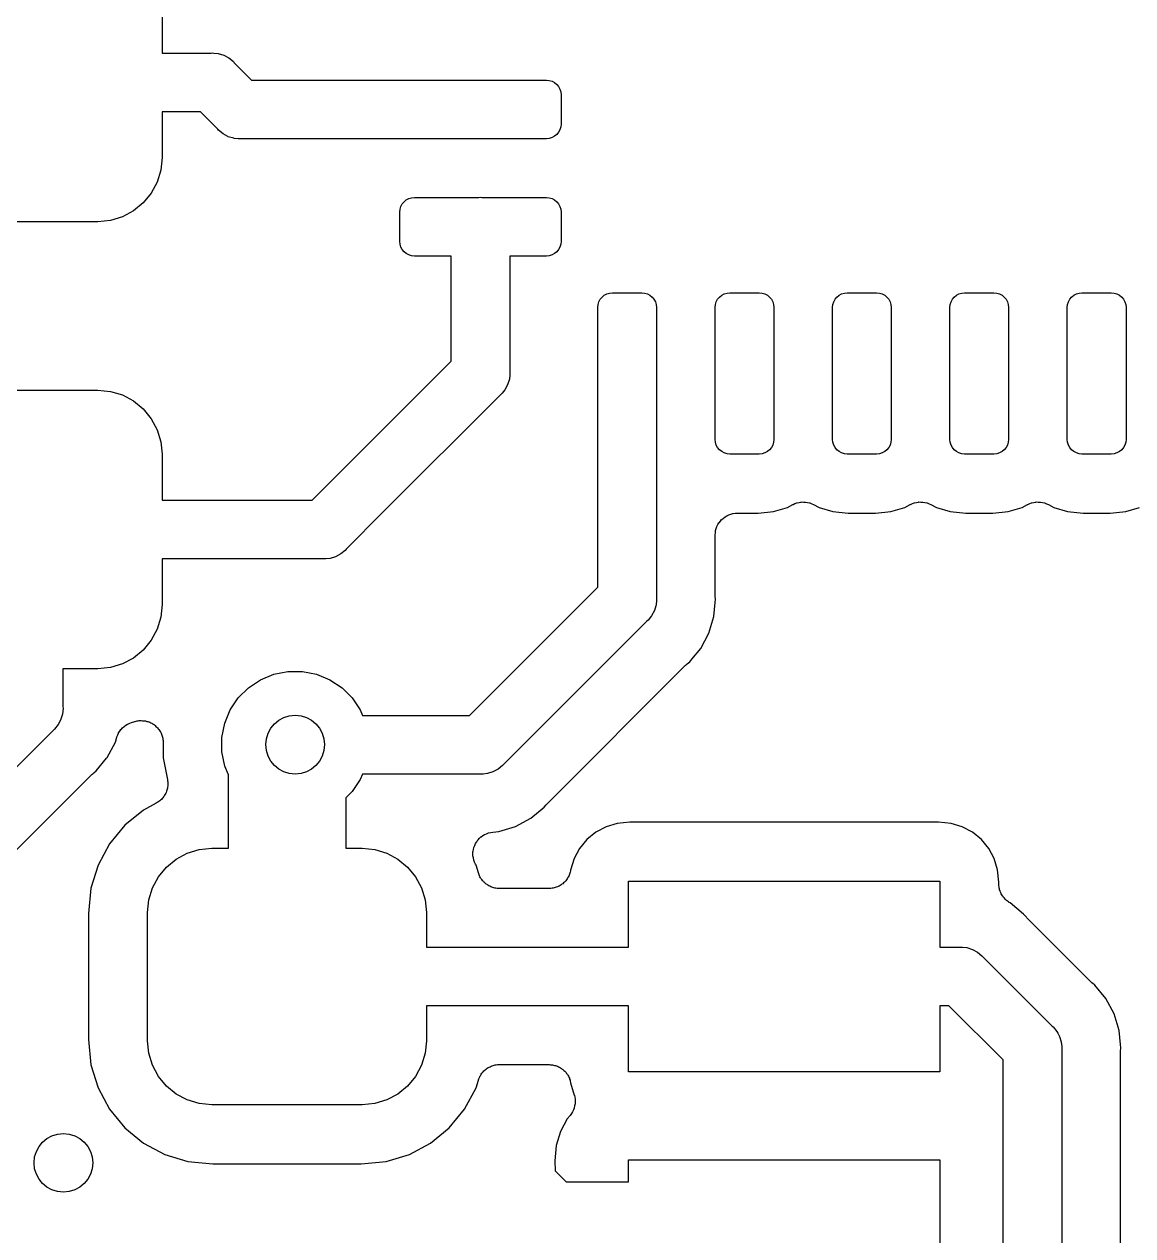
# Model space of a CAD drawing. Extents: x -0.06 to 1.14, y -0.04 to 0.64.
# Drawn here: x 0.7497 to 0.8985, y 0.1252 to 0.2878 of the extents above; entities that cross this region are included whole.
import ezdxf

# ---------------------------------------------------------------- set-up
doc = ezdxf.new("R2010")
doc.units = 0
doc.header["$MEASUREMENT"] = 0
doc.layers.add('BLACK', color=7, linetype='CONTINUOUS')

msp = doc.modelspace()

# ---------------------------------------------------------------- linework, layer by layer
at = {"layer": 'BLACK', "linetype": 'CONTINUOUS'}
for p, q in [((0.76823, 0.29009), (0.76823, 0.28394)), ((0.76823, 0.28394), (0.77481, 0.28394)), ((0.77481, 0.28394), (0.775, 0.28396)), ((0.775, 0.28396), (0.77519, 0.28394)), ((0.77519, 0.28394), (0.77519, 0.28394)), ((0.77519, 0.28394), (0.77577, 0.28388)), ((0.77577, 0.28388), (0.77651, 0.28365)), ((0.77651, 0.28365), (0.7772, 0.28329)), ((0.7772, 0.28329), (0.7778, 0.2828)), ((0.7778, 0.2828), (0.77792, 0.28265)), ((0.77792, 0.28265), (0.78025, 0.28031)), ((0.78025, 0.28031), (0.8198, 0.28031)), ((0.8198, 0.28031), (0.82019, 0.28028)), ((0.82019, 0.28028), (0.82056, 0.28016)), ((0.82056, 0.28016), (0.8209, 0.27998)), ((0.8209, 0.27998), (0.8212, 0.27974)), ((0.8212, 0.27974), (0.82144, 0.27944)), ((0.82144, 0.27944), (0.82162, 0.2791)), ((0.82162, 0.2791), (0.82173, 0.27873)), ((0.82173, 0.27873), (0.82177, 0.27835)), ((0.82177, 0.27835), (0.82177, 0.27441)), ((0.77337, 0.27606), (0.76823, 0.27606)), ((0.76823, 0.27606), (0.76823, 0.26991)), ((0.7757, 0.27373), (0.77337, 0.27606)), ((0.77582, 0.27358), (0.7757, 0.27373)), ((0.77642, 0.27309), (0.77582, 0.27358)), ((0.82144, 0.27332), (0.8212, 0.27302)), ((0.82162, 0.27366), (0.82144, 0.27332)), ((0.82173, 0.27403), (0.82162, 0.27366)), ((0.82177, 0.27441), (0.82173, 0.27403)), ((0.77707, 0.27274), (0.77642, 0.27309)), ((0.77711, 0.27272), (0.77707, 0.27274)), ((0.77785, 0.2725), (0.77711, 0.27272)), ((0.77792, 0.27249), (0.77785, 0.2725)), ((0.77843, 0.27244), (0.77792, 0.27249)), ((0.77862, 0.27242), (0.77843, 0.27244)), ((0.77843, 0.27244), (0.77843, 0.27244)), ((0.77882, 0.27244), (0.77862, 0.27242)), ((0.8198, 0.27244), (0.77882, 0.27244)), ((0.82019, 0.27248), (0.8198, 0.27244)), ((0.82056, 0.27259), (0.82019, 0.27248)), ((0.8209, 0.27277), (0.82056, 0.27259)), ((0.8212, 0.27302), (0.8209, 0.27277)), ((0.76823, 0.26991), (0.76806, 0.26823)), ((0.76806, 0.26823), (0.76757, 0.26662)), ((0.76678, 0.26513), (0.76571, 0.26382)), ((0.76757, 0.26662), (0.76678, 0.26513)), ((0.76571, 0.26382), (0.7644, 0.26275)), ((0.80027, 0.26335), (0.80045, 0.26369)), ((0.80045, 0.26369), (0.8007, 0.26399)), ((0.8007, 0.26399), (0.80099, 0.26423)), ((0.80099, 0.26423), (0.80133, 0.26442)), ((0.80133, 0.26442), (0.8017, 0.26453)), ((0.8017, 0.26453), (0.80209, 0.26457)), ((0.80209, 0.26457), (0.81075, 0.26457)), ((0.81075, 0.26457), (0.81095, 0.26459)), ((0.81095, 0.26459), (0.81114, 0.26457)), ((0.81114, 0.26457), (0.8198, 0.26457)), ((0.8198, 0.26457), (0.82019, 0.26453)), ((0.82019, 0.26453), (0.82056, 0.26442)), ((0.82056, 0.26442), (0.8209, 0.26423)), ((0.8209, 0.26423), (0.8212, 0.26399)), ((0.8212, 0.26399), (0.82144, 0.26369)), ((0.82144, 0.26369), (0.82162, 0.26335)), ((0.76291, 0.26195), (0.7613, 0.26147)), ((0.7644, 0.26275), (0.76291, 0.26195)), ((0.80012, 0.2626), (0.80016, 0.26298)), ((0.80012, 0.25866), (0.80012, 0.2626)), ((0.80016, 0.26298), (0.80027, 0.26335)), ((0.82162, 0.26335), (0.82173, 0.26298)), ((0.82173, 0.26298), (0.82177, 0.2626)), ((0.82177, 0.2626), (0.82177, 0.25866)), ((0.75962, 0.2613), (0.74239, 0.2613)), ((0.7613, 0.26147), (0.75962, 0.2613)), ((0.80016, 0.25828), (0.80012, 0.25866)), ((0.82177, 0.25866), (0.82173, 0.25828)), ((0.80027, 0.25791), (0.80016, 0.25828)), ((0.80045, 0.25757), (0.80027, 0.25791)), ((0.8007, 0.25727), (0.80045, 0.25757)), ((0.80099, 0.25703), (0.8007, 0.25727)), ((0.80133, 0.25684), (0.80099, 0.25703)), ((0.8209, 0.25703), (0.82056, 0.25684)), ((0.8212, 0.25727), (0.8209, 0.25703)), ((0.82144, 0.25757), (0.8212, 0.25727)), ((0.82162, 0.25791), (0.82144, 0.25757)), ((0.82173, 0.25828), (0.82162, 0.25791)), ((0.8017, 0.25673), (0.80133, 0.25684)), ((0.80209, 0.25669), (0.8017, 0.25673)), ((0.80701, 0.25669), (0.80209, 0.25669)), ((0.80701, 0.24258), (0.80701, 0.25669)), ((0.8198, 0.25669), (0.81488, 0.25669)), ((0.81488, 0.25669), (0.81488, 0.24114)), ((0.82019, 0.25673), (0.8198, 0.25669)), ((0.82056, 0.25684), (0.82019, 0.25673)), ((0.82673, 0.25019), (0.82684, 0.25056)), ((0.82684, 0.25056), (0.82703, 0.2509)), ((0.82703, 0.2509), (0.82727, 0.2512)), ((0.82727, 0.2512), (0.82757, 0.25144)), ((0.82757, 0.25144), (0.82791, 0.25162)), ((0.82791, 0.25162), (0.82828, 0.25173)), ((0.82828, 0.25173), (0.82866, 0.25177)), ((0.82866, 0.25177), (0.8326, 0.25177)), ((0.8326, 0.25177), (0.83298, 0.25173)), ((0.83298, 0.25173), (0.83335, 0.25162)), ((0.83335, 0.25162), (0.83369, 0.25144)), ((0.83369, 0.25144), (0.83399, 0.2512)), ((0.83399, 0.2512), (0.83423, 0.2509)), ((0.83423, 0.2509), (0.83442, 0.25056)), ((0.83442, 0.25056), (0.83453, 0.25019)), ((0.84248, 0.25019), (0.84259, 0.25056)), ((0.84259, 0.25056), (0.84277, 0.2509)), ((0.84277, 0.2509), (0.84302, 0.2512)), ((0.84302, 0.2512), (0.84332, 0.25144)), ((0.84332, 0.25144), (0.84366, 0.25162)), ((0.84366, 0.25162), (0.84403, 0.25173)), ((0.84403, 0.25173), (0.84441, 0.25177)), ((0.84441, 0.25177), (0.84835, 0.25177)), ((0.84835, 0.25177), (0.84873, 0.25173)), ((0.84873, 0.25173), (0.8491, 0.25162)), ((0.8491, 0.25162), (0.84944, 0.25144)), ((0.84944, 0.25144), (0.84974, 0.2512)), ((0.84974, 0.2512), (0.84998, 0.2509)), ((0.84998, 0.2509), (0.85016, 0.25056)), ((0.85016, 0.25056), (0.85028, 0.25019)), ((0.85823, 0.25019), (0.85834, 0.25056)), ((0.85834, 0.25056), (0.85852, 0.2509)), ((0.85852, 0.2509), (0.85877, 0.2512)), ((0.85877, 0.2512), (0.85906, 0.25144)), ((0.85906, 0.25144), (0.8594, 0.25162)), ((0.8594, 0.25162), (0.85977, 0.25173)), ((0.85977, 0.25173), (0.86016, 0.25177)), ((0.86016, 0.25177), (0.86409, 0.25177)), ((0.86409, 0.25177), (0.86448, 0.25173)), ((0.86448, 0.25173), (0.86485, 0.25162)), ((0.86485, 0.25162), (0.86519, 0.25144)), ((0.86519, 0.25144), (0.86549, 0.2512)), ((0.86549, 0.2512), (0.86573, 0.2509)), ((0.86573, 0.2509), (0.86591, 0.25056)), ((0.86591, 0.25056), (0.86603, 0.25019)), ((0.87397, 0.25019), (0.87409, 0.25056)), ((0.87409, 0.25056), (0.87427, 0.2509)), ((0.87427, 0.2509), (0.87451, 0.2512)), ((0.87451, 0.2512), (0.87481, 0.25144)), ((0.87481, 0.25144), (0.87515, 0.25162)), ((0.87515, 0.25162), (0.87552, 0.25173)), ((0.87552, 0.25173), (0.87591, 0.25177)), ((0.87591, 0.25177), (0.87984, 0.25177)), ((0.87984, 0.25177), (0.88023, 0.25173)), ((0.88023, 0.25173), (0.8806, 0.25162)), ((0.8806, 0.25162), (0.88094, 0.25144)), ((0.88094, 0.25144), (0.88123, 0.2512)), ((0.88123, 0.2512), (0.88148, 0.2509)), ((0.88148, 0.2509), (0.88166, 0.25056)), ((0.88166, 0.25056), (0.88177, 0.25019)), ((0.88972, 0.25019), (0.88984, 0.25056)), ((0.88984, 0.25056), (0.89002, 0.2509)), ((0.89002, 0.2509), (0.89026, 0.2512)), ((0.89026, 0.2512), (0.89056, 0.25144)), ((0.89056, 0.25144), (0.8909, 0.25162)), ((0.8909, 0.25162), (0.89127, 0.25173)), ((0.89127, 0.25173), (0.89165, 0.25177)), ((0.89165, 0.25177), (0.89559, 0.25177)), ((0.89559, 0.25177), (0.89597, 0.25173)), ((0.89597, 0.25173), (0.89634, 0.25162)), ((0.89634, 0.25162), (0.89668, 0.25144)), ((0.89668, 0.25144), (0.89698, 0.2512)), ((0.89698, 0.2512), (0.89723, 0.2509)), ((0.89723, 0.2509), (0.89741, 0.25056)), ((0.89741, 0.25056), (0.89752, 0.25019)), ((0.82669, 0.2498), (0.82673, 0.25019)), ((0.82669, 0.24114), (0.82669, 0.2498)), ((0.83453, 0.25019), (0.83457, 0.2498)), ((0.83457, 0.2498), (0.83457, 0.21082)), ((0.84244, 0.2498), (0.84248, 0.25019)), ((0.84244, 0.23209), (0.84244, 0.2498)), ((0.85028, 0.25019), (0.85032, 0.2498)), ((0.85032, 0.2498), (0.85032, 0.23209)), ((0.85819, 0.2498), (0.85823, 0.25019)), ((0.85819, 0.23209), (0.85819, 0.2498)), ((0.86603, 0.25019), (0.86606, 0.2498)), ((0.86606, 0.2498), (0.86606, 0.23209)), ((0.87394, 0.2498), (0.87397, 0.25019)), ((0.87394, 0.23209), (0.87394, 0.2498)), ((0.88177, 0.25019), (0.88181, 0.2498)), ((0.88181, 0.2498), (0.88181, 0.23209)), ((0.88968, 0.2498), (0.88972, 0.25019)), ((0.88968, 0.23209), (0.88968, 0.2498)), ((0.89752, 0.25019), (0.89756, 0.2498)), ((0.89756, 0.2498), (0.89756, 0.23209)), ((0.79235, 0.22792), (0.80701, 0.24258)), ((0.81488, 0.24075), (0.81483, 0.24017)), ((0.81488, 0.24114), (0.8149, 0.24094)), ((0.8149, 0.24094), (0.81488, 0.24075)), ((0.81488, 0.24075), (0.81488, 0.24075)), ((0.82669, 0.21226), (0.82669, 0.24114)), ((0.8146, 0.23943), (0.81423, 0.23875)), ((0.81483, 0.24017), (0.8146, 0.23943)), ((0.74239, 0.2387), (0.75962, 0.2387)), ((0.75962, 0.2387), (0.7613, 0.23853)), ((0.7613, 0.23853), (0.76291, 0.23805)), ((0.76291, 0.23805), (0.7644, 0.23725)), ((0.81359, 0.23802), (0.79792, 0.22235)), ((0.81374, 0.23815), (0.81359, 0.23802)), ((0.81386, 0.2383), (0.81374, 0.23815)), ((0.81406, 0.23853), (0.81386, 0.2383)), ((0.81386, 0.2383), (0.81386, 0.2383)), ((0.81423, 0.23875), (0.81406, 0.23853)), ((0.7644, 0.23725), (0.76571, 0.23618)), ((0.76571, 0.23618), (0.76678, 0.23487)), ((0.76678, 0.23487), (0.76757, 0.23338)), ((0.76757, 0.23338), (0.76806, 0.23177)), ((0.76806, 0.23177), (0.76823, 0.23009)), ((0.84248, 0.2317), (0.84244, 0.23209)), ((0.84259, 0.23133), (0.84248, 0.2317)), ((0.84277, 0.23099), (0.84259, 0.23133)), ((0.84302, 0.2307), (0.84277, 0.23099)), ((0.84998, 0.23099), (0.84974, 0.2307)), ((0.85016, 0.23133), (0.84998, 0.23099)), ((0.85028, 0.2317), (0.85016, 0.23133)), ((0.85032, 0.23209), (0.85028, 0.2317)), ((0.85823, 0.2317), (0.85819, 0.23209)), ((0.85834, 0.23133), (0.85823, 0.2317)), ((0.85852, 0.23099), (0.85834, 0.23133)), ((0.85877, 0.2307), (0.85852, 0.23099)), ((0.86573, 0.23099), (0.86549, 0.2307)), ((0.86591, 0.23133), (0.86573, 0.23099)), ((0.86603, 0.2317), (0.86591, 0.23133)), ((0.86606, 0.23209), (0.86603, 0.2317)), ((0.87397, 0.2317), (0.87394, 0.23209)), ((0.87409, 0.23133), (0.87397, 0.2317)), ((0.87427, 0.23099), (0.87409, 0.23133)), ((0.87451, 0.2307), (0.87427, 0.23099)), ((0.88148, 0.23099), (0.88123, 0.2307)), ((0.88166, 0.23133), (0.88148, 0.23099)), ((0.88177, 0.2317), (0.88166, 0.23133)), ((0.88181, 0.23209), (0.88177, 0.2317)), ((0.88972, 0.2317), (0.88968, 0.23209)), ((0.88984, 0.23133), (0.88972, 0.2317)), ((0.89002, 0.23099), (0.88984, 0.23133)), ((0.89026, 0.2307), (0.89002, 0.23099)), ((0.89723, 0.23099), (0.89698, 0.2307)), ((0.89741, 0.23133), (0.89723, 0.23099)), ((0.89752, 0.2317), (0.89741, 0.23133)), ((0.89756, 0.23209), (0.89752, 0.2317)), ((0.76823, 0.23009), (0.76823, 0.22394)), ((0.84332, 0.23045), (0.84302, 0.2307)), ((0.84366, 0.23027), (0.84332, 0.23045)), ((0.84403, 0.23016), (0.84366, 0.23027)), ((0.84441, 0.23012), (0.84403, 0.23016)), ((0.84835, 0.23012), (0.84441, 0.23012)), ((0.84873, 0.23016), (0.84835, 0.23012)), ((0.8491, 0.23027), (0.84873, 0.23016)), ((0.84944, 0.23045), (0.8491, 0.23027)), ((0.84974, 0.2307), (0.84944, 0.23045)), ((0.85906, 0.23045), (0.85877, 0.2307)), ((0.8594, 0.23027), (0.85906, 0.23045)), ((0.85977, 0.23016), (0.8594, 0.23027)), ((0.86016, 0.23012), (0.85977, 0.23016)), ((0.86409, 0.23012), (0.86016, 0.23012)), ((0.86448, 0.23016), (0.86409, 0.23012)), ((0.86485, 0.23027), (0.86448, 0.23016)), ((0.86519, 0.23045), (0.86485, 0.23027)), ((0.86549, 0.2307), (0.86519, 0.23045)), ((0.87481, 0.23045), (0.87451, 0.2307)), ((0.87515, 0.23027), (0.87481, 0.23045)), ((0.87552, 0.23016), (0.87515, 0.23027)), ((0.87591, 0.23012), (0.87552, 0.23016)), ((0.87984, 0.23012), (0.87591, 0.23012)), ((0.88023, 0.23016), (0.87984, 0.23012)), ((0.8806, 0.23027), (0.88023, 0.23016)), ((0.88094, 0.23045), (0.8806, 0.23027)), ((0.88123, 0.2307), (0.88094, 0.23045)), ((0.89056, 0.23045), (0.89026, 0.2307)), ((0.8909, 0.23027), (0.89056, 0.23045)), ((0.89127, 0.23016), (0.8909, 0.23027)), ((0.89165, 0.23012), (0.89127, 0.23016)), ((0.89559, 0.23012), (0.89165, 0.23012)), ((0.89597, 0.23016), (0.89559, 0.23012)), ((0.89634, 0.23027), (0.89597, 0.23016)), ((0.89668, 0.23045), (0.89634, 0.23027)), ((0.89698, 0.2307), (0.89668, 0.23045)), ((0.78837, 0.22394), (0.79235, 0.22792)), ((0.79235, 0.22792), (0.79235, 0.22792)), ((0.76823, 0.22394), (0.78837, 0.22394)), ((0.85027, 0.2224), (0.85213, 0.22296)), ((0.85213, 0.22296), (0.85286, 0.22335)), ((0.85286, 0.22335), (0.85287, 0.22335)), ((0.85287, 0.22336), (0.8529, 0.22337)), ((0.85287, 0.22335), (0.85287, 0.22336)), ((0.85287, 0.22336), (0.85287, 0.22336)), ((0.8529, 0.22337), (0.85315, 0.22347)), ((0.85315, 0.22347), (0.8534, 0.22357)), ((0.8534, 0.22357), (0.85342, 0.22358)), ((0.85342, 0.22358), (0.85343, 0.22358)), ((0.85343, 0.22358), (0.8537, 0.22363)), ((0.8537, 0.22363), (0.85397, 0.22368)), ((0.85397, 0.22368), (0.85398, 0.22368)), ((0.85398, 0.22368), (0.854, 0.22369)), ((0.854, 0.22369), (0.85427, 0.22368)), ((0.85427, 0.22368), (0.85455, 0.22368)), ((0.85455, 0.22368), (0.85456, 0.22368)), ((0.85456, 0.22368), (0.85457, 0.22368)), ((0.85457, 0.22368), (0.85484, 0.22362)), ((0.85484, 0.22362), (0.85511, 0.22357)), ((0.85511, 0.22357), (0.85513, 0.22357)), ((0.85513, 0.22357), (0.85514, 0.22356)), ((0.85514, 0.22356), (0.85539, 0.22346)), ((0.85539, 0.22346), (0.85564, 0.22335)), ((0.85564, 0.22335), (0.85638, 0.22296)), ((0.85638, 0.22296), (0.85823, 0.2224)), ((0.86602, 0.2224), (0.86788, 0.22296)), ((0.86788, 0.22296), (0.86861, 0.22335)), ((0.86861, 0.22335), (0.86862, 0.22335)), ((0.86862, 0.22336), (0.86864, 0.22337)), ((0.86862, 0.22335), (0.86862, 0.22336)), ((0.86862, 0.22336), (0.86862, 0.22336)), ((0.86864, 0.22337), (0.8689, 0.22347)), ((0.8689, 0.22347), (0.86915, 0.22357)), ((0.86915, 0.22357), (0.86917, 0.22358)), ((0.86917, 0.22358), (0.86918, 0.22358)), ((0.86918, 0.22358), (0.86945, 0.22363)), ((0.86945, 0.22363), (0.86972, 0.22368)), ((0.86972, 0.22368), (0.86973, 0.22368)), ((0.86973, 0.22368), (0.86975, 0.22369)), ((0.86975, 0.22369), (0.87002, 0.22368)), ((0.87002, 0.22368), (0.8703, 0.22368)), ((0.8703, 0.22368), (0.87031, 0.22368)), ((0.87031, 0.22368), (0.87032, 0.22368)), ((0.87032, 0.22368), (0.87059, 0.22362)), ((0.87059, 0.22362), (0.87086, 0.22357)), ((0.87086, 0.22357), (0.87087, 0.22357)), ((0.87087, 0.22357), (0.87089, 0.22356)), ((0.87089, 0.22356), (0.87114, 0.22346)), ((0.87114, 0.22346), (0.87139, 0.22335)), ((0.87139, 0.22335), (0.87212, 0.22296)), ((0.87212, 0.22296), (0.87398, 0.2224)), ((0.88177, 0.2224), (0.88362, 0.22296)), ((0.88362, 0.22296), (0.88436, 0.22335)), ((0.88436, 0.22335), (0.88437, 0.22335)), ((0.88437, 0.22336), (0.88439, 0.22337)), ((0.88437, 0.22335), (0.88437, 0.22336)), ((0.88437, 0.22336), (0.88437, 0.22336)), ((0.88439, 0.22337), (0.88465, 0.22347)), ((0.88465, 0.22347), (0.8849, 0.22357)), ((0.8849, 0.22357), (0.88492, 0.22358)), ((0.88492, 0.22358), (0.88493, 0.22358)), ((0.88493, 0.22358), (0.8852, 0.22363)), ((0.8852, 0.22363), (0.88547, 0.22368)), ((0.88547, 0.22368), (0.88548, 0.22368)), ((0.88548, 0.22368), (0.88549, 0.22369)), ((0.88549, 0.22369), (0.88577, 0.22368)), ((0.88577, 0.22368), (0.88604, 0.22368)), ((0.88604, 0.22368), (0.88606, 0.22368)), ((0.88606, 0.22368), (0.88607, 0.22368)), ((0.88607, 0.22368), (0.88634, 0.22362)), ((0.88634, 0.22362), (0.88661, 0.22357)), ((0.88661, 0.22357), (0.88662, 0.22357)), ((0.88662, 0.22357), (0.88663, 0.22356)), ((0.88663, 0.22356), (0.88688, 0.22346)), ((0.88688, 0.22346), (0.88714, 0.22335)), ((0.88714, 0.22335), (0.88787, 0.22296)), ((0.88787, 0.22296), (0.88973, 0.2224)), ((0.89752, 0.2224), (0.89937, 0.22296)), ((0.79792, 0.22235), (0.79292, 0.21735)), ((0.79792, 0.22235), (0.79792, 0.22235)), ((0.84314, 0.22112), (0.84331, 0.22133)), ((0.84331, 0.22133), (0.84332, 0.22134)), ((0.84332, 0.22134), (0.84333, 0.22135)), ((0.84333, 0.22135), (0.84354, 0.22152)), ((0.84354, 0.22152), (0.84376, 0.2217)), ((0.84376, 0.2217), (0.84377, 0.2217)), ((0.84377, 0.2217), (0.84378, 0.22171)), ((0.84378, 0.22171), (0.84402, 0.22184)), ((0.84402, 0.22184), (0.84427, 0.22197)), ((0.84427, 0.22197), (0.84428, 0.22197)), ((0.84428, 0.22197), (0.84429, 0.22198)), ((0.84429, 0.22198), (0.84455, 0.22206)), ((0.84455, 0.22206), (0.84482, 0.22214)), ((0.84482, 0.22214), (0.84483, 0.22214)), ((0.84483, 0.22214), (0.84484, 0.22214)), ((0.84484, 0.22214), (0.84512, 0.22217)), ((0.84512, 0.22217), (0.84539, 0.22219)), ((0.84539, 0.22219), (0.8482, 0.22219)), ((0.8482, 0.22219), (0.85027, 0.2224)), ((0.85823, 0.2224), (0.8603, 0.22219)), ((0.8603, 0.22219), (0.86395, 0.22219)), ((0.86395, 0.22219), (0.86602, 0.2224)), ((0.87398, 0.2224), (0.87605, 0.22219)), ((0.87605, 0.22219), (0.8797, 0.22219)), ((0.8797, 0.22219), (0.88177, 0.2224)), ((0.88973, 0.2224), (0.8918, 0.22219)), ((0.8918, 0.22219), (0.89545, 0.22219)), ((0.89545, 0.22219), (0.89752, 0.2224)), ((0.84244, 0.21928), (0.84247, 0.21956)), ((0.84247, 0.21956), (0.8425, 0.21983)), ((0.8425, 0.21985), (0.84259, 0.22012)), ((0.8425, 0.21984), (0.8425, 0.21985)), ((0.8425, 0.21983), (0.8425, 0.21984)), ((0.84259, 0.22012), (0.84267, 0.22038)), ((0.84267, 0.22038), (0.84268, 0.22039)), ((0.84268, 0.2204), (0.84281, 0.22065)), ((0.84268, 0.22039), (0.84268, 0.2204)), ((0.84281, 0.22065), (0.84295, 0.22089)), ((0.84295, 0.2209), (0.84296, 0.22091)), ((0.84295, 0.22089), (0.84295, 0.2209)), ((0.84296, 0.22091), (0.84314, 0.22112)), ((0.84244, 0.21926), (0.84244, 0.21928)), ((0.84244, 0.21924), (0.84244, 0.21926)), ((0.84244, 0.21926), (0.84244, 0.21926)), ((0.84244, 0.21926), (0.84244, 0.21926)), ((0.84244, 0.21135), (0.84244, 0.21924)), ((0.79151, 0.21635), (0.79077, 0.21612)), ((0.7922, 0.21671), (0.79151, 0.21635)), ((0.7928, 0.2172), (0.7922, 0.21671)), ((0.79292, 0.21735), (0.7928, 0.2172)), ((0.78981, 0.21606), (0.76823, 0.21606)), ((0.76823, 0.21606), (0.76823, 0.20991)), ((0.79, 0.21604), (0.78981, 0.21606)), ((0.79019, 0.21606), (0.79, 0.21604)), ((0.79077, 0.21612), (0.79019, 0.21606)), ((0.79019, 0.21606), (0.79019, 0.21606)), ((0.80949, 0.19505), (0.82669, 0.21226)), ((0.76823, 0.20991), (0.76806, 0.20823)), ((0.83451, 0.20986), (0.83448, 0.20975)), ((0.83452, 0.20995), (0.83451, 0.20986)), ((0.83457, 0.21044), (0.83452, 0.20995)), ((0.83457, 0.21082), (0.83459, 0.21063)), ((0.83459, 0.21063), (0.83457, 0.21044)), ((0.83457, 0.21044), (0.83457, 0.21044)), ((0.84227, 0.20831), (0.84245, 0.21019)), ((0.84245, 0.21123), (0.84244, 0.21135)), ((0.84245, 0.21111), (0.84245, 0.21123)), ((0.84245, 0.21107), (0.84245, 0.21111)), ((0.8425, 0.21063), (0.84245, 0.21107)), ((0.84245, 0.21019), (0.8425, 0.21063)), ((0.84245, 0.21019), (0.84245, 0.21019)), ((0.76806, 0.20823), (0.76757, 0.20662)), ((0.83392, 0.20843), (0.83343, 0.20783)), ((0.83429, 0.20912), (0.83392, 0.20843)), ((0.83448, 0.20975), (0.83429, 0.20912)), ((0.84159, 0.20609), (0.84227, 0.20831)), ((0.76757, 0.20662), (0.76678, 0.20513)), ((0.83328, 0.20771), (0.81404, 0.18847)), ((0.83343, 0.20783), (0.83328, 0.20771)), ((0.76678, 0.20513), (0.76571, 0.20382)), ((0.8405, 0.20404), (0.84159, 0.20609)), ((0.76571, 0.20382), (0.7644, 0.20275)), ((0.8393, 0.20258), (0.8405, 0.20404)), ((0.76291, 0.20195), (0.7613, 0.20147)), ((0.7644, 0.20275), (0.76291, 0.20195)), ((0.81998, 0.18328), (0.83847, 0.20177)), ((0.83847, 0.20177), (0.8385, 0.2018)), ((0.8385, 0.2018), (0.83859, 0.20187)), ((0.83859, 0.20187), (0.83868, 0.20196)), ((0.83868, 0.20196), (0.83902, 0.20224)), ((0.83902, 0.20224), (0.8393, 0.20258)), ((0.8393, 0.20258), (0.8393, 0.20258)), ((0.75962, 0.2013), (0.75494, 0.2013)), ((0.75494, 0.2013), (0.75494, 0.1962)), ((0.7613, 0.20147), (0.75962, 0.2013)), ((0.78144, 0.19984), (0.78323, 0.20058)), ((0.78323, 0.20058), (0.78513, 0.20096)), ((0.78513, 0.20096), (0.78707, 0.20096)), ((0.78707, 0.20096), (0.78897, 0.20058)), ((0.78897, 0.20058), (0.79076, 0.19984)), ((0.77846, 0.19739), (0.77983, 0.19876)), ((0.77983, 0.19876), (0.78144, 0.19984)), ((0.79076, 0.19984), (0.79238, 0.19876)), ((0.79238, 0.19876), (0.79375, 0.19739)), ((0.77738, 0.19578), (0.77846, 0.19739)), ((0.79375, 0.19739), (0.79482, 0.19578)), ((0.75488, 0.19523), (0.75467, 0.19453)), ((0.75496, 0.196), (0.75488, 0.19523)), ((0.75494, 0.1962), (0.75496, 0.196)), ((0.77664, 0.19399), (0.77738, 0.19578)), ((0.79482, 0.19578), (0.79512, 0.19505)), ((0.75429, 0.19381), (0.7538, 0.19321)), ((0.75466, 0.19449), (0.75429, 0.19381)), ((0.75467, 0.19453), (0.75466, 0.19449)), ((0.76293, 0.19337), (0.76313, 0.19356)), ((0.76313, 0.19356), (0.76314, 0.19357)), ((0.76314, 0.19357), (0.76315, 0.19358)), ((0.76315, 0.19358), (0.76338, 0.19373)), ((0.76338, 0.19373), (0.76361, 0.19388)), ((0.76361, 0.19388), (0.76362, 0.19388)), ((0.76362, 0.19388), (0.76363, 0.19389)), ((0.76363, 0.19389), (0.76389, 0.19399)), ((0.76389, 0.19399), (0.76414, 0.1941)), ((0.76414, 0.1941), (0.76458, 0.19423)), ((0.76458, 0.19423), (0.76461, 0.19424)), ((0.76461, 0.19424), (0.76475, 0.19427)), ((0.76475, 0.19427), (0.76488, 0.19431)), ((0.76488, 0.19431), (0.76503, 0.19432)), ((0.76503, 0.19432), (0.76518, 0.19435)), ((0.76518, 0.19435), (0.76532, 0.19435)), ((0.76532, 0.19435), (0.76545, 0.19436)), ((0.76545, 0.19436), (0.7656, 0.19434)), ((0.7656, 0.19434), (0.76576, 0.19434)), ((0.76576, 0.19434), (0.76589, 0.19431)), ((0.76589, 0.19431), (0.76603, 0.1943)), ((0.76603, 0.1943), (0.76617, 0.19425)), ((0.76617, 0.19425), (0.76632, 0.19422)), ((0.76632, 0.19422), (0.76645, 0.19417)), ((0.76645, 0.19417), (0.76658, 0.19413)), ((0.76658, 0.19413), (0.76671, 0.19406)), ((0.76671, 0.19406), (0.76685, 0.194)), ((0.76685, 0.194), (0.76696, 0.19392)), ((0.76696, 0.19392), (0.76708, 0.19385)), ((0.76708, 0.19385), (0.7672, 0.19376)), ((0.7672, 0.19376), (0.76733, 0.19367)), ((0.76733, 0.19367), (0.76742, 0.19357)), ((0.76742, 0.19357), (0.76753, 0.19349)), ((0.77626, 0.19209), (0.77664, 0.19399)), ((0.79512, 0.19505), (0.80949, 0.19505)), ((0.75365, 0.19308), (0.74248, 0.18192)), ((0.7538, 0.19321), (0.75365, 0.19308)), ((0.76197, 0.19146), (0.76217, 0.19213)), ((0.76217, 0.19213), (0.76218, 0.19214)), ((0.76218, 0.19217), (0.76229, 0.19242)), ((0.76218, 0.19214), (0.76218, 0.19217)), ((0.76218, 0.19214), (0.76218, 0.19214)), ((0.76218, 0.19214), (0.76218, 0.19214)), ((0.76229, 0.19242), (0.7624, 0.19267)), ((0.7624, 0.19267), (0.76241, 0.19269)), ((0.76241, 0.1927), (0.76257, 0.19292)), ((0.76241, 0.19269), (0.76241, 0.1927)), ((0.76257, 0.19292), (0.76272, 0.19315)), ((0.76272, 0.19315), (0.76273, 0.19316)), ((0.76273, 0.19316), (0.76274, 0.19317)), ((0.76274, 0.19317), (0.76293, 0.19337)), ((0.76753, 0.19349), (0.76762, 0.19337)), ((0.76762, 0.19337), (0.76773, 0.19326)), ((0.76773, 0.19326), (0.76781, 0.19315)), ((0.76781, 0.19315), (0.76789, 0.19304)), ((0.76789, 0.19304), (0.76796, 0.1929)), ((0.76796, 0.1929), (0.76805, 0.19278)), ((0.76805, 0.19278), (0.7681, 0.19265)), ((0.7681, 0.19265), (0.76816, 0.19253)), ((0.76816, 0.19253), (0.76821, 0.19238)), ((0.76821, 0.19238), (0.76826, 0.19224)), ((0.76826, 0.19224), (0.76829, 0.19211)), ((0.76829, 0.19211), (0.76833, 0.19198)), ((0.76833, 0.19198), (0.76834, 0.19183)), ((0.77626, 0.19015), (0.77626, 0.19209)), ((0.76087, 0.18941), (0.76197, 0.19146)), ((0.76834, 0.19183), (0.76837, 0.19168)), ((0.76837, 0.19168), (0.76837, 0.19154)), ((0.76837, 0.19154), (0.76838, 0.1914)), ((0.76838, 0.1914), (0.76838, 0.18937)), ((0.7594, 0.18761), (0.7608, 0.18932)), ((0.7608, 0.18932), (0.76087, 0.18941)), ((0.7608, 0.18932), (0.7608, 0.18932)), ((0.76838, 0.18937), (0.76896, 0.18646)), ((0.77664, 0.18824), (0.77626, 0.19015)), ((0.74843, 0.17672), (0.75884, 0.18714)), ((0.75884, 0.18714), (0.75887, 0.18717)), ((0.75887, 0.18717), (0.75897, 0.18725)), ((0.75897, 0.18725), (0.75906, 0.18733)), ((0.75906, 0.18733), (0.7594, 0.18761)), ((0.77713, 0.18706), (0.77664, 0.18824)), ((0.77713, 0.17722), (0.77713, 0.18706)), ((0.79512, 0.18718), (0.79482, 0.18645)), ((0.81092, 0.18718), (0.79512, 0.18718)), ((0.81112, 0.18716), (0.81092, 0.18718)), ((0.81131, 0.18718), (0.81112, 0.18716)), ((0.81189, 0.18724), (0.81131, 0.18718)), ((0.81131, 0.18718), (0.81131, 0.18718)), ((0.81263, 0.18746), (0.81189, 0.18724)), ((0.81331, 0.18783), (0.81263, 0.18746)), ((0.81391, 0.18832), (0.81331, 0.18783)), ((0.81404, 0.18847), (0.81391, 0.18832)), ((0.76896, 0.18646), (0.76897, 0.18642)), ((0.76897, 0.18542), (0.76896, 0.18527)), ((0.76897, 0.18642), (0.76898, 0.18628)), ((0.76901, 0.18558), (0.76897, 0.18542)), ((0.76898, 0.18628), (0.76901, 0.18615)), ((0.76901, 0.18615), (0.76901, 0.186)), ((0.76901, 0.186), (0.76902, 0.18584)), ((0.76902, 0.18584), (0.76901, 0.18571)), ((0.76901, 0.18571), (0.76901, 0.18558)), ((0.79482, 0.18645), (0.79375, 0.18484)), ((0.76814, 0.18377), (0.76803, 0.18369)), ((0.76824, 0.18389), (0.76814, 0.18377)), ((0.76835, 0.184), (0.76824, 0.18389)), ((0.76842, 0.18411), (0.76835, 0.184)), ((0.76851, 0.18421), (0.76842, 0.18411)), ((0.76858, 0.18435), (0.76851, 0.18421)), ((0.76867, 0.18448), (0.76858, 0.18435)), ((0.76872, 0.1846), (0.76867, 0.18448)), ((0.76878, 0.18472), (0.76872, 0.1846)), ((0.76883, 0.18487), (0.76878, 0.18472)), ((0.76889, 0.18501), (0.76883, 0.18487)), ((0.76892, 0.18514), (0.76889, 0.18501)), ((0.76896, 0.18527), (0.76892, 0.18514)), ((0.79375, 0.18484), (0.79287, 0.18397)), ((0.79287, 0.18397), (0.79287, 0.17722)), ((0.76573, 0.18235), (0.76323, 0.1803)), ((0.76746, 0.18328), (0.76573, 0.18235)), ((0.76757, 0.18335), (0.76746, 0.18328)), ((0.76769, 0.18341), (0.76757, 0.18335)), ((0.76781, 0.18351), (0.76769, 0.18341)), ((0.76794, 0.1836), (0.76781, 0.18351)), ((0.76803, 0.18369), (0.76794, 0.1836)), ((0.81771, 0.18125), (0.81951, 0.18272)), ((0.81951, 0.18272), (0.81978, 0.18306)), ((0.81978, 0.18306), (0.81981, 0.18309)), ((0.81981, 0.18309), (0.8199, 0.18318)), ((0.8199, 0.18318), (0.81998, 0.18328)), ((0.81566, 0.18015), (0.81771, 0.18125)), ((0.82928, 0.18055), (0.8278, 0.1801)), ((0.83097, 0.18072), (0.82928, 0.18055)), ((0.87241, 0.18072), (0.83097, 0.18072)), ((0.8741, 0.18055), (0.87241, 0.18072)), ((0.87559, 0.1801), (0.8741, 0.18055)), ((0.76323, 0.1803), (0.76117, 0.17779)), ((0.81104, 0.17875), (0.81127, 0.17891)), ((0.81127, 0.17891), (0.8115, 0.17906)), ((0.8115, 0.17906), (0.81151, 0.17907)), ((0.81151, 0.17907), (0.81152, 0.17907)), ((0.81152, 0.17907), (0.81177, 0.17917)), ((0.81177, 0.17917), (0.81204, 0.17928)), ((0.81204, 0.17928), (0.81205, 0.17929)), ((0.81204, 0.17928), (0.81204, 0.17928)), ((0.81205, 0.17929), (0.81233, 0.17934)), ((0.81233, 0.17934), (0.8126, 0.17939)), ((0.8126, 0.17939), (0.81343, 0.17947)), ((0.81343, 0.17947), (0.81566, 0.18015)), ((0.82643, 0.17937), (0.82523, 0.17839)), ((0.8278, 0.1801), (0.82643, 0.17937)), ((0.87696, 0.17937), (0.87559, 0.1801)), ((0.87815, 0.17839), (0.87696, 0.17937)), ((0.76117, 0.17779), (0.75965, 0.17494)), ((0.81001, 0.17705), (0.81007, 0.17733)), ((0.81007, 0.17734), (0.81018, 0.1776)), ((0.81007, 0.17733), (0.81007, 0.17734)), ((0.81007, 0.17733), (0.81007, 0.17733)), ((0.81018, 0.1776), (0.81029, 0.17786)), ((0.81029, 0.17786), (0.8103, 0.17786)), ((0.8103, 0.17787), (0.81046, 0.1781)), ((0.8103, 0.17786), (0.8103, 0.17787)), ((0.81046, 0.1781), (0.81061, 0.17834)), ((0.81061, 0.17834), (0.81062, 0.17834)), ((0.81062, 0.17834), (0.81063, 0.17835)), ((0.81063, 0.17835), (0.81083, 0.17855)), ((0.81083, 0.17855), (0.81102, 0.17874)), ((0.81102, 0.17874), (0.81103, 0.17875)), ((0.81103, 0.17875), (0.81104, 0.17875)), ((0.82523, 0.17839), (0.82425, 0.17719)), ((0.87914, 0.17719), (0.87815, 0.17839)), ((0.76882, 0.1747), (0.77013, 0.17577)), ((0.77013, 0.17577), (0.77162, 0.17657)), ((0.77162, 0.17657), (0.77323, 0.17706)), ((0.77323, 0.17706), (0.77491, 0.17722)), ((0.77491, 0.17722), (0.77713, 0.17722)), ((0.79287, 0.17722), (0.79509, 0.17722)), ((0.79509, 0.17722), (0.79677, 0.17706)), ((0.79677, 0.17706), (0.79838, 0.17657)), ((0.79838, 0.17657), (0.79987, 0.17577)), ((0.79987, 0.17577), (0.80118, 0.1747)), ((0.80995, 0.17676), (0.80996, 0.17677)), ((0.80995, 0.17649), (0.80995, 0.17676)), ((0.80995, 0.1762), (0.80995, 0.17649)), ((0.80995, 0.17619), (0.80995, 0.1762)), ((0.81, 0.17591), (0.80995, 0.17619)), ((0.80995, 0.17619), (0.80995, 0.17619)), ((0.80996, 0.17678), (0.81001, 0.17705)), ((0.80996, 0.17677), (0.80996, 0.17678)), ((0.81005, 0.17564), (0.81, 0.17591)), ((0.81006, 0.17563), (0.81005, 0.17564)), ((0.81006, 0.17562), (0.81006, 0.17563)), ((0.81017, 0.17536), (0.81006, 0.17562)), ((0.82352, 0.17582), (0.82304, 0.17426)), ((0.82425, 0.17719), (0.82352, 0.17582)), ((0.87987, 0.17582), (0.87914, 0.17719)), ((0.88032, 0.17434), (0.87987, 0.17582)), ((0.75965, 0.17494), (0.7587, 0.17184)), ((0.76775, 0.1734), (0.76882, 0.1747)), ((0.80118, 0.1747), (0.80225, 0.1734)), ((0.81027, 0.1751), (0.81017, 0.17536)), ((0.81027, 0.17509), (0.81027, 0.1751)), ((0.81027, 0.17508), (0.81027, 0.17509)), ((0.81027, 0.17509), (0.81027, 0.17509)), ((0.81029, 0.17506), (0.81027, 0.17508)), ((0.81036, 0.17494), (0.81029, 0.17506)), ((0.81067, 0.17391), (0.81036, 0.17494)), ((0.82299, 0.17402), (0.82296, 0.17387)), ((0.82303, 0.17417), (0.82299, 0.17402)), ((0.82304, 0.17426), (0.82303, 0.17417)), ((0.88048, 0.17265), (0.88032, 0.17434)), ((0.76696, 0.17191), (0.76775, 0.1734)), ((0.80225, 0.1734), (0.80305, 0.17191)), ((0.81072, 0.17378), (0.81067, 0.17391)), ((0.81076, 0.17366), (0.81072, 0.17378)), ((0.81083, 0.17352), (0.81076, 0.17366)), ((0.81089, 0.17337), (0.81083, 0.17352)), ((0.81096, 0.17326), (0.81089, 0.17337)), ((0.81102, 0.17315), (0.81096, 0.17326)), ((0.81112, 0.17303), (0.81102, 0.17315)), ((0.81121, 0.17289), (0.81112, 0.17303)), ((0.8113, 0.1728), (0.81121, 0.17289)), ((0.81138, 0.1727), (0.8113, 0.1728)), ((0.8115, 0.1726), (0.81138, 0.1727)), ((0.81161, 0.17249), (0.8115, 0.1726)), ((0.81172, 0.17241), (0.81161, 0.17249)), ((0.81183, 0.17233), (0.81172, 0.17241)), ((0.82188, 0.17239), (0.82178, 0.1723)), ((0.82199, 0.17246), (0.82188, 0.17239)), ((0.8221, 0.17257), (0.82199, 0.17246)), ((0.82222, 0.17267), (0.8221, 0.17257)), ((0.82231, 0.17277), (0.82222, 0.17267)), ((0.8224, 0.17286), (0.82231, 0.17277)), ((0.82249, 0.17299), (0.8224, 0.17286)), ((0.82259, 0.17311), (0.82249, 0.17299)), ((0.82265, 0.17323), (0.82259, 0.17311)), ((0.82273, 0.17334), (0.82265, 0.17323)), ((0.82279, 0.17348), (0.82273, 0.17334)), ((0.82286, 0.17362), (0.82279, 0.17348)), ((0.8229, 0.17375), (0.82286, 0.17362)), ((0.82296, 0.17387), (0.8229, 0.17375)), ((0.83083, 0.16394), (0.83083, 0.1728)), ((0.83083, 0.1728), (0.87256, 0.1728)), ((0.87256, 0.1728), (0.87256, 0.16394)), ((0.88048, 0.17246), (0.88048, 0.17265)), ((0.8805, 0.17233), (0.88048, 0.17246)), ((0.7587, 0.17184), (0.75837, 0.16847)), ((0.76646, 0.17029), (0.76696, 0.17191)), ((0.80305, 0.17191), (0.80353, 0.17029)), ((0.81196, 0.17225), (0.81183, 0.17233)), ((0.81209, 0.17217), (0.81196, 0.17225)), ((0.81221, 0.17211), (0.81209, 0.17217)), ((0.81233, 0.17205), (0.81221, 0.17211)), ((0.81248, 0.172), (0.81233, 0.17205)), ((0.81262, 0.17194), (0.81248, 0.172)), ((0.81275, 0.17192), (0.81262, 0.17194)), ((0.81288, 0.17188), (0.81275, 0.17192)), ((0.81303, 0.17186), (0.81288, 0.17188)), ((0.81319, 0.17183), (0.81303, 0.17186)), ((0.81332, 0.17183), (0.81319, 0.17183)), ((0.81345, 0.17181), (0.81332, 0.17183)), ((0.81349, 0.17181), (0.81345, 0.17181)), ((0.82014, 0.17181), (0.81349, 0.17181)), ((0.82027, 0.17182), (0.82014, 0.17181)), ((0.82041, 0.17182), (0.82027, 0.17182)), ((0.82056, 0.17185), (0.82041, 0.17182)), ((0.82071, 0.17187), (0.82056, 0.17185)), ((0.82084, 0.17191), (0.82071, 0.17187)), ((0.82097, 0.17193), (0.82084, 0.17191)), ((0.82112, 0.17199), (0.82097, 0.17193)), ((0.82127, 0.17203), (0.82112, 0.17199)), ((0.82139, 0.1721), (0.82127, 0.17203)), ((0.82151, 0.17215), (0.82139, 0.1721)), ((0.82164, 0.17223), (0.82151, 0.17215)), ((0.82178, 0.1723), (0.82164, 0.17223)), ((0.8805, 0.1722), (0.8805, 0.17233)), ((0.88053, 0.17205), (0.8805, 0.1722)), ((0.88054, 0.17189), (0.88053, 0.17205)), ((0.88058, 0.17176), (0.88054, 0.17189)), ((0.8806, 0.17163), (0.88058, 0.17176)), ((0.88066, 0.17149), (0.8806, 0.17163)), ((0.88071, 0.17134), (0.88066, 0.17149)), ((0.88077, 0.17122), (0.88071, 0.17134)), ((0.88082, 0.1711), (0.88077, 0.17122)), ((0.88091, 0.17097), (0.88082, 0.1711)), ((0.88098, 0.17083), (0.88091, 0.17097)), ((0.88106, 0.17073), (0.88098, 0.17083)), ((0.7663, 0.16861), (0.76646, 0.17029)), ((0.80353, 0.17029), (0.8037, 0.16861)), ((0.88113, 0.17062), (0.88106, 0.17073)), ((0.88124, 0.1705), (0.88113, 0.17062)), ((0.88134, 0.17038), (0.88124, 0.1705)), ((0.88144, 0.1703), (0.88134, 0.17038)), ((0.88153, 0.1702), (0.88144, 0.1703)), ((0.88167, 0.17011), (0.88153, 0.1702)), ((0.88179, 0.17001), (0.88167, 0.17011)), ((0.8819, 0.16995), (0.88179, 0.17001)), ((0.88201, 0.16988), (0.8819, 0.16995)), ((0.88203, 0.16987), (0.88201, 0.16988)), ((0.88382, 0.16839), (0.88203, 0.16987)), ((0.75837, 0.16847), (0.75837, 0.15153)), ((0.7663, 0.15139), (0.7663, 0.16861)), ((0.8037, 0.16861), (0.8037, 0.16394)), ((0.8841, 0.16805), (0.88382, 0.16839)), ((0.88419, 0.16797), (0.8841, 0.16805)), ((0.88427, 0.16787), (0.88419, 0.16797)), ((0.8843, 0.16784), (0.88427, 0.16787)), ((0.89284, 0.1593), (0.8843, 0.16784)), ((0.8037, 0.16394), (0.83083, 0.16394)), ((0.87256, 0.16394), (0.87524, 0.16394)), ((0.87524, 0.16394), (0.87543, 0.16396)), ((0.87543, 0.16396), (0.87563, 0.16394)), ((0.87563, 0.16394), (0.87563, 0.16394)), ((0.87563, 0.16394), (0.87621, 0.16388)), ((0.87621, 0.16388), (0.87695, 0.16365)), ((0.87695, 0.16365), (0.87763, 0.16329)), ((0.87763, 0.16329), (0.87823, 0.1628)), ((0.87823, 0.1628), (0.87835, 0.16265)), ((0.87835, 0.16265), (0.88765, 0.15335)), ((0.89294, 0.15922), (0.89284, 0.1593)), ((0.89302, 0.15913), (0.89294, 0.15922)), ((0.89305, 0.1591), (0.89302, 0.15913)), ((0.89339, 0.15882), (0.89305, 0.1591)), ((0.89487, 0.15703), (0.89339, 0.15882)), ((0.89597, 0.15498), (0.89487, 0.15703)), ((0.83083, 0.15606), (0.8037, 0.15606)), ((0.8037, 0.15606), (0.8037, 0.15139)), ((0.83083, 0.14721), (0.83083, 0.15606)), ((0.8738, 0.15606), (0.87256, 0.15606)), ((0.87256, 0.15606), (0.87256, 0.14721)), ((0.88106, 0.1488), (0.8738, 0.15606)), ((0.89664, 0.15275), (0.89597, 0.15498)), ((0.88765, 0.15335), (0.8878, 0.15323)), ((0.8878, 0.15323), (0.88829, 0.15263)), ((0.75837, 0.15153), (0.7587, 0.14816)), ((0.76646, 0.14971), (0.7663, 0.15139)), ((0.8037, 0.15139), (0.80353, 0.14971)), ((0.88829, 0.15263), (0.88841, 0.1524)), ((0.88841, 0.1524), (0.88865, 0.15195)), ((0.88865, 0.15195), (0.88888, 0.15122)), ((0.89682, 0.15087), (0.89664, 0.15275)), ((0.76696, 0.14809), (0.76646, 0.14971)), ((0.80353, 0.14971), (0.80305, 0.14809)), ((0.88888, 0.15122), (0.88888, 0.15121)), ((0.88888, 0.15121), (0.88894, 0.15063)), ((0.88894, 0.15063), (0.88894, 0.15063)), ((0.88894, 0.15063), (0.88896, 0.15043)), ((0.88896, 0.15043), (0.88894, 0.15024)), ((0.88894, 0.15024), (0.88894, 0.09496)), ((0.89681, 0.14975), (0.89682, 0.14987)), ((0.89681, 0.14971), (0.89681, 0.14975)), ((0.89681, 0.09549), (0.89681, 0.14971)), ((0.89687, 0.15043), (0.89682, 0.15087)), ((0.89682, 0.15087), (0.89682, 0.15087)), ((0.89682, 0.15), (0.89687, 0.15043)), ((0.89682, 0.14987), (0.89682, 0.15)), ((0.7587, 0.14816), (0.75965, 0.14506)), ((0.76775, 0.1466), (0.76696, 0.14809)), ((0.80305, 0.14809), (0.80225, 0.1466)), ((0.81237, 0.14797), (0.81252, 0.14801)), ((0.81252, 0.14801), (0.81266, 0.14807)), ((0.81266, 0.14807), (0.81279, 0.14809)), ((0.81279, 0.14809), (0.81292, 0.14813)), ((0.81292, 0.14813), (0.81307, 0.14815)), ((0.81307, 0.14815), (0.81323, 0.14818)), ((0.81323, 0.14818), (0.81336, 0.14818)), ((0.81336, 0.14818), (0.81349, 0.14819)), ((0.81349, 0.14819), (0.82014, 0.14819)), ((0.82014, 0.14819), (0.82018, 0.14819)), ((0.82018, 0.14819), (0.82032, 0.14817)), ((0.82032, 0.14817), (0.82045, 0.14817)), ((0.82045, 0.14817), (0.8206, 0.14814)), ((0.8206, 0.14814), (0.82076, 0.14812)), ((0.82076, 0.14812), (0.82088, 0.14808)), ((0.82088, 0.14808), (0.82101, 0.14806)), ((0.82101, 0.14806), (0.82116, 0.148)), ((0.82116, 0.148), (0.8213, 0.14795)), ((0.88106, 0.09639), (0.88106, 0.1488)), ((0.76882, 0.1453), (0.76775, 0.1466)), ((0.80225, 0.1466), (0.80118, 0.1453)), ((0.81073, 0.14625), (0.81077, 0.14638)), ((0.81077, 0.14638), (0.81085, 0.14652)), ((0.81085, 0.14652), (0.81091, 0.14666)), ((0.81091, 0.14666), (0.81098, 0.14677)), ((0.81098, 0.14677), (0.81105, 0.14689)), ((0.81105, 0.14689), (0.81115, 0.14701)), ((0.81115, 0.14701), (0.81123, 0.14714)), ((0.81123, 0.14714), (0.81133, 0.14723)), ((0.81133, 0.14723), (0.81141, 0.14733)), ((0.81141, 0.14733), (0.81153, 0.14743)), ((0.81153, 0.14743), (0.81165, 0.14754)), ((0.81165, 0.14754), (0.81176, 0.14761)), ((0.81176, 0.14761), (0.81186, 0.1477)), ((0.81186, 0.1477), (0.812, 0.14777)), ((0.812, 0.14777), (0.81213, 0.14785)), ((0.81213, 0.14785), (0.81225, 0.1479)), ((0.81225, 0.1479), (0.81237, 0.14797)), ((0.8213, 0.14795), (0.82142, 0.14789)), ((0.82142, 0.14789), (0.82154, 0.14783)), ((0.82154, 0.14783), (0.82167, 0.14775)), ((0.82167, 0.14775), (0.82181, 0.14767)), ((0.82181, 0.14767), (0.82191, 0.14759)), ((0.82191, 0.14759), (0.82202, 0.14751)), ((0.82202, 0.14751), (0.82213, 0.1474)), ((0.82213, 0.1474), (0.82225, 0.1473)), ((0.82225, 0.1473), (0.82234, 0.1472)), ((0.82234, 0.1472), (0.82243, 0.1471)), ((0.82243, 0.1471), (0.82251, 0.14697)), ((0.82251, 0.14697), (0.82261, 0.14685)), ((0.82261, 0.14685), (0.82267, 0.14674)), ((0.82267, 0.14674), (0.82275, 0.14662)), ((0.82275, 0.14662), (0.82281, 0.14648)), ((0.82281, 0.14648), (0.82288, 0.14634)), ((0.87256, 0.14721), (0.83083, 0.14721)), ((0.75965, 0.14506), (0.76117, 0.14221)), ((0.77013, 0.14423), (0.76882, 0.1453)), ((0.80118, 0.1453), (0.79987, 0.14423)), ((0.80883, 0.14221), (0.81036, 0.14506)), ((0.81036, 0.14506), (0.81067, 0.14609)), ((0.81067, 0.14609), (0.81068, 0.14613)), ((0.81068, 0.14613), (0.81073, 0.14625)), ((0.82288, 0.14634), (0.82292, 0.14621)), ((0.82292, 0.14621), (0.82297, 0.14609)), ((0.82297, 0.14609), (0.823, 0.14594)), ((0.823, 0.14594), (0.82304, 0.14579)), ((0.82304, 0.14579), (0.82305, 0.14572)), ((0.82305, 0.14572), (0.82354, 0.1441)), ((0.77162, 0.14343), (0.77013, 0.14423)), ((0.77323, 0.14294), (0.77162, 0.14343)), ((0.79838, 0.14343), (0.79677, 0.14294)), ((0.79987, 0.14423), (0.79838, 0.14343)), ((0.82354, 0.1441), (0.82354, 0.14409)), ((0.82354, 0.14409), (0.82354, 0.14409)), ((0.82354, 0.14409), (0.82354, 0.14409)), ((0.82354, 0.14409), (0.82355, 0.14406)), ((0.82355, 0.14406), (0.8236, 0.14379)), ((0.8236, 0.14379), (0.82365, 0.14352)), ((0.82365, 0.14352), (0.82365, 0.14351)), ((0.82365, 0.14351), (0.82366, 0.14349)), ((0.82366, 0.14349), (0.82365, 0.14322)), ((0.82365, 0.14322), (0.82365, 0.14294)), ((0.76117, 0.14221), (0.76323, 0.1397)), ((0.77491, 0.14278), (0.77323, 0.14294)), ((0.79509, 0.14278), (0.77491, 0.14278)), ((0.79677, 0.14294), (0.79509, 0.14278)), ((0.80677, 0.1397), (0.80883, 0.14221)), ((0.82315, 0.1416), (0.823, 0.14137)), ((0.8233, 0.14182), (0.82315, 0.1416)), ((0.82331, 0.14184), (0.8233, 0.14182)), ((0.82332, 0.14185), (0.82331, 0.14184)), ((0.82342, 0.1421), (0.82332, 0.14185)), ((0.82353, 0.14235), (0.82342, 0.1421)), ((0.82354, 0.14238), (0.82353, 0.14237)), ((0.82353, 0.14237), (0.82353, 0.14235)), ((0.82359, 0.14265), (0.82354, 0.14238)), ((0.82365, 0.14292), (0.82359, 0.14265)), ((0.82365, 0.14294), (0.82365, 0.14293)), ((0.82365, 0.14293), (0.82365, 0.14292)), ((0.8226, 0.14089), (0.82169, 0.13918)), ((0.823, 0.14137), (0.8226, 0.14089)), ((0.76323, 0.1397), (0.76573, 0.13765)), ((0.80427, 0.13765), (0.80677, 0.1397)), ((0.82169, 0.13918), (0.82113, 0.13732)), ((0.76573, 0.13765), (0.76859, 0.13612)), ((0.80141, 0.13612), (0.80427, 0.13765)), ((0.82113, 0.13732), (0.82093, 0.13528)), ((0.76859, 0.13612), (0.77169, 0.13518)), ((0.77169, 0.13518), (0.77506, 0.13485)), ((0.79494, 0.13485), (0.79831, 0.13518)), ((0.79831, 0.13518), (0.80141, 0.13612)), ((0.82093, 0.13528), (0.82096, 0.13394)), ((0.83083, 0.13244), (0.83083, 0.13539)), ((0.83083, 0.13539), (0.87256, 0.13539)), ((0.87256, 0.13539), (0.87256, 0.1098)), ((0.77506, 0.13485), (0.79494, 0.13485)), ((0.82096, 0.13394), (0.82245, 0.13244)), ((0.82245, 0.13244), (0.83083, 0.13244))]:
    msp.add_line(p, q, dxfattribs=at)
at = {"layer": 'BLACK'}
for centre in [(0.7861, 0.19112), (0.755, 0.135)]:
    msp.add_circle(centre, 0.00394, dxfattribs=at)

doc.saveas('drawing.dxf')
